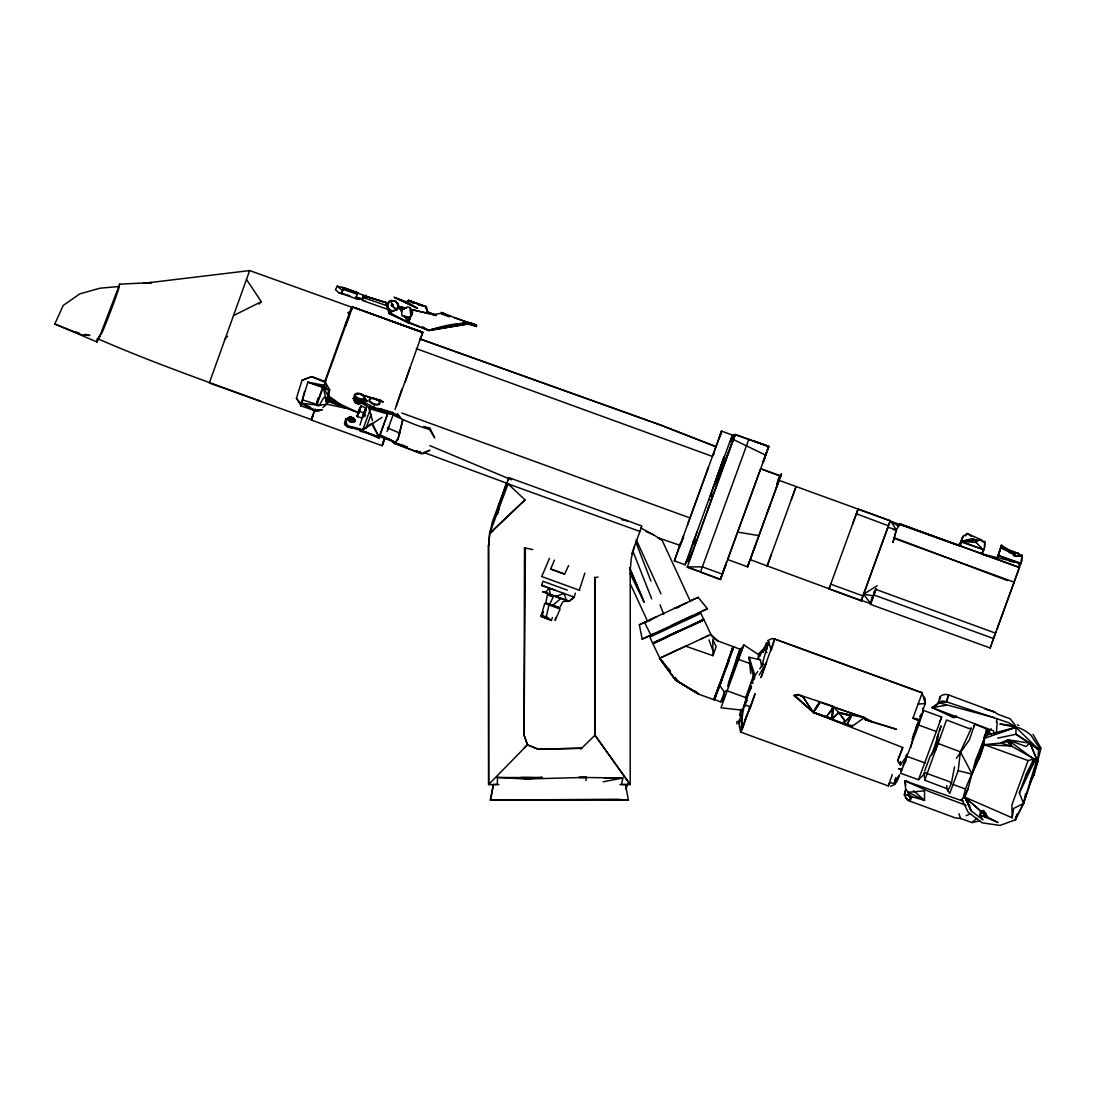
<?xml version="1.0" encoding="UTF-8"?>
<svg xmlns="http://www.w3.org/2000/svg" width="1096" height="1096" viewBox="0 0 1096 1096"><rect width="100%" height="100%" fill="white"/><g stroke="black" fill="none" stroke-linecap="round" stroke-linejoin="round"><path stroke-width="1.5" d="M498.872 784.531L488.638 784.599L488.652 545.548L489.624 533.684L492.529 521.477L506.558 483.144L502.256 497.927M630.227 570.509L630.214 784.64L594.813 735.005L594.827 577.661L598.046 577.003M794.627 695.111L813.301 712.4L819.877 702.235L864.429 717.633L864.648 719.223L871.813 721.949L896.514 729.32L872.06 721.593L864.429 717.633L838.837 712.564L837.933 713.112L838.837 712.564L845.29 721.702L851.154 715.633L838.837 712.564L832.371 705.934L797.943 694.549L794.148 695.782L813.301 712.4L902.748 747.513L897.72 760.953L900.378 764.994L906.967 755.541L905.46 761.994L902.857 765.118M345.706 322.43L345.651 325.759L352.515 306.962L422.741 332.307L420.508 339.609M913.201 734.772L913.886 734.964L919.996 718.086M317.032 401.163L316.963 404.588L323.649 386.176M531.368 777.612L497.474 777.461L497.337 784.435L493.378 784.558L490.419 800.162L511.257 799.875M745.527 704.043L745.664 697.577L753.486 675.479M922.942 711.249L923.01 708.18M940.382 698.906L940.437 696.261A8.494 8.11 18.3 0 1 948.752 694.987L994.798 712.099L984.948 708.948M463.019 322.758L476.486 326.498L476.513 325.17L475.006 324.512L454.402 317.772M996.127 631.433L990.14 647.983L870.402 604.348L871.923 597.32M900.323 524.135L982.194 553.932L984.523 547.466L984.77 541.287L982.372 541.78M345.596 425.248L359.515 428.81L360.844 430.468L378.846 438.112L387.559 414L369.311 408.63L369.174 406.465L388.34 413.329L380.285 408.767L368.64 407.178L353.364 398.506L355.364 393.807L357.885 393.985M488.638 784.531L527.477 744.801L538.205 749.226L541.602 749.212M984.605 547.014L984.729 542.301L978.892 539.15L976.043 542.452L961.041 541.328L960.671 546.288L891.788 521.655M1021.869 560.604L1022.02 554.85L1020.814 563.714L998.196 555.453L997.292 558.001L1000.237 549.877M802.738 696.522L813.301 712.4L846.687 724.798L813.301 712.4L802.738 696.522L797.943 694.549L794.23 695.768M726.114 690.494L724.456 692.261L723.963 697.536L720.702 702.043L714.003 699.234M979.851 820.863L972.07 822.575L960.63 818.548L955.137 817.849L909.94 801.135L910.105 797.6L908.2 795.422L908.324 792.312L905.734 789.435L904.789 780.804L908.598 781.777M333.951 401.711L329.773 399.314L330.458 397.136L345.076 408.082L326.8 404.191L323.375 387.148L325.224 382.079L329.677 389.82L326.8 404.191L322.895 407.438M97.229 338.596L97.023 341.966L54.8 324.005L63.226 305.428L79.898 293.81L100.216 288.166L119.313 286.494A30.565 1.233 -69 0 1 102.038 332.759L98.119 338.143L97.023 341.966L99.572 335.623M747.636 697.138C742.485 706.139 741.978 721.017 740.677 732.128L741.074 730.032M984.153 813.081L983.331 816.26L998.004 822.534L987.523 817.068L986.112 814.246L984.235 816.452L980.139 815.205L980.427 811.081L983.605 810.492L985.729 813.191L983.331 816.26L979.769 815.109L982.797 811.684M426.33 308.223L427.125 311.497L436.222 315.47L428.7 313.566L427.125 311.497L426.413 306.757L408.616 300.331L405.561 302.523L394.08 297.221L417.453 308.305L407.096 301.975M426.413 306.949L416.028 303.017L420.439 305.263M864.922 718.839L864.429 717.633L833.494 707.098L826.329 716.674L813.301 712.4C823.438 699.385 820.507 698.344 813.301 712.4L832.097 718.853L832.371 705.934L833.042 707.139L832.097 718.853L838.837 712.564L851.332 716.4L851.154 715.633A2.233 2.233 0 0 1 851.332 716.4M991.332 728.977A34.688 33.14 18.3 0 0 988.428 730.539L988.222 733.471L983.729 740.225C981.838 761.268 966.768 777.804 963.274 798.121L960.63 800.135L961.808 799.477L968.152 812.205L982.235 822.863L1000.032 825.425L1015.471 819.794L1023.554 803.423L1037.734 761.994L1038.57 749.472L1015.937 727.278L1008.786 722.744L946.478 701.837L938.34 702.632L940.012 696.604M996.333 733.649L997.182 722.1M321.635 387.6L321.758 386.176M426.358 452.045L423.631 453.539L420.864 453.511L394.574 443.469L398.108 438.756L402.78 419.891L398.108 438.756L394.82 443.318L391.615 440.455L379.613 434.537M488.665 545.616L489.734 533.245L525.025 499.886L508.051 483.884L489.624 533.684L493.447 530.45M630.227 570.523L631.296 558.22L634.488 546.301M936.107 749.828L937.477 736.238L941.122 725.826L939.491 730.69M323.252 387.313L307.88 382.12L323.964 385.313L323.238 387.463L307.88 382.12L300.66 405.767L314.826 410.658L319.005 410.671L322.402 409.644L314.963 410.082L301.51 403.328L302.866 399.971L319.374 405.219L326.8 404.191L328.937 400.876L357.502 412.26L329.773 399.314L325.43 398.958M401.588 310.798L401.985 315.771L408.37 317.004L410.863 316.456L412.315 314.442L412.575 311.935L409.918 307.538L407.534 306.99L402.917 308.647L401.41 310.689M357.543 293.207L356.2 297.139L360.2 299.112L355.816 298.29L356.2 297.139L362.831 299.016L363.255 295.166L343.637 287.7L341.719 293.29M361.885 430.851L347.185 426.248L345.295 421.481L345.624 418.549L348.583 419.878M1017.321 814.397L1015.471 819.794L1015.8 816.78M958.205 770.68L960.384 751.829L971.453 728.018L968.946 728.511L946.533 719.976L924.75 780.215L946.834 788.613L949.67 793.449L958.205 770.68L972.152 774.187L983.729 740.225L984.222 744.65L978.961 759.172M845.29 721.702L844.098 721.812L845.304 720.99L838.837 712.564L832.097 718.853L833.398 707.386M973.81 726.484L974.823 724.168L986.66 729.018L984.249 738.471L1015.937 727.278L1016.033 734.265L1038.57 749.472L1040.583 749.842L1031.048 735.348A34.688 33.14 18.3 0 0 1017.924 727.511M720.373 579.579L726.251 563.303L720.415 579.263L700.508 572.044L720.373 579.579L768.789 446.456L752.829 440.647L768.789 446.483L762.967 462.553L767.323 450.771L765.529 455.292M359.063 403.972L354.323 400.177L355.57 402.698A2.987 1.493 20 0 0 359.063 403.972L361.653 402.835A3.891 1.945 20 0 1 357.323 403.328L355.57 402.698M923.188 709.126L925.243 703.591L922.229 692.85L774.625 639.009L760.967 677.629L766.625 662.176L759.227 674.999M728.607 685.069C732.046 673.026 735.443 660.984 739.923 649.161L718.072 641.009L710.893 634.42L704.139 620.076M872.046 721.757L864.648 719.223L871.937 722.031M317.785 398.3L316.963 404.588L318.141 398.451M713.921 453.141L714.113 451.744L713.606 454.799M737.06 721.346L736.882 723.949M895.788 777.722L894.309 783.325L889.568 782.791L888.322 785.942L740.526 732.073M359.42 411.343L360.57 406.643M666.546 636.612L703.714 619.336L699.549 621.254M983.729 740.225L975.659 760.035L968.001 788.956L964.864 797.148L1012.211 817.822L1013.649 808.423L1023.554 803.423L1036.885 759.391L1030.048 743.184L1016.033 734.265L997.716 738.142M555.768 617.486L555.097 620.555L560.152 609.02L544.726 603.403L541.082 616.349L551.356 620.473L552.37 617.555M910.858 747.39L912.091 741.211M984.03 738.855L984.688 734.8M357.817 414.11L357.392 416.631L357.145 415.822M362.324 418.11L357.31 416.59L357.926 413.439L361.269 405.986L366.05 408.137M365.626 409.027L362.927 416.384L364.571 411.877M365.708 407.644L365.215 410.493L365.721 409.068M585.922 780.53L586.483 777.379L578.757 777.407L622.884 778.009L621.418 784.517L625.46 784.558L628.446 800.176L501.393 799.71M947.793 790.874L951.383 783.435L954.548 766.789M363.776 412.973L359.954 425.111M490.419 800.162L493.392 784.599M401.917 388.97L395.04 409.479M904.351 794.984L905.734 789.435L904.351 794.984L907.31 799.861L909.94 801.135L911.941 796.682L909.543 794.997L908.324 792.312L924.49 790.833L924.599 800.409L911.941 796.682L910.105 797.6M1010.704 746.609L1011.594 745.266M362.283 298.071L365.379 298.194L365.954 295.372L366.982 296.701L388.176 303.222L366.982 296.687L365.954 295.372L364.31 296.386M708.509 467.115L674.41 560.905L685.055 564.783L689 555.672M1015.239 819.37L1023.554 803.423L1025.637 793.531M715.825 447.168L721.62 431.166L720.976 434.235L721.62 431.166L732.265 435.044L685.055 564.783M976.043 542.452L976.481 540.397L971.892 538.711L961.041 541.328L962.959 536.382L967.261 533.478L981.797 540.205L977.29 540.643L971.892 538.711L977.29 540.643L976.043 542.452L983.564 550.151M384.518 437.619L382.175 445.743L311.346 420.056L315.347 409.027M871.854 600.361L876.156 588.538L870.402 604.334M724.114 456.402L720.579 472.321L713.428 486.994L710.181 496.378M887.596 527.162L890.404 520.545L896.336 530.08L892.925 542.465L896.336 530.08L899.706 523.915L1019.431 567.454L991.592 643.996M304.565 391.395L301.153 404.287L296.427 398.273L302.03 380.271L311.675 376.654L325.43 381.6L324.896 383.134M1040.433 750.5L1034.35 773.968L1029.719 783.681M401.835 311.908L395.916 301.071L391.039 300.455L386.313 304.277L389.779 310.579L389.08 313.483L408.424 322.841L428.481 330.239L460.758 323.402L466.896 323.772L468.376 322.895L441.113 312.429L443.784 313.442L441.51 313.99L449.429 316.854M551.356 620.473L546.342 616.527L549 604.951M626.145 789.504L627.487 783.667M766.31 642.777L763.802 650.449M888.322 785.942L892.308 774.571M1016.951 814.342L1015.937 818.712L1017.266 814.177M740.773 650.956L738.046 654.86L734.909 667.834L730.84 679.013M707.934 509.585L708.715 506.352M711.071 496.68L711.852 493.447M739.526 715.483L741.047 709.235M1023.554 803.423L1019.39 792.983L1035.309 759.569L1011.43 746.061L1007.32 741.554L1007.772 739.8L1030.048 743.184L1038.57 749.472L1041.2 748.541L1033.007 734.375M890.267 521.066L898.802 526.327M731.347 442.387L733.347 434.646M1015.471 819.794L1016.8 814.876M693.22 543.753L694.412 539.369M744.595 720.565L750.705 706.947L755.103 693.686L740.677 732.128L738.389 721.552L742.376 714.263M1003.635 547.288L1001.429 545.287L998.346 555.069L1001.429 545.287L1010.101 550.713L1019.033 553.781L1004.169 548.233L1014.718 554.302L1014.937 556.028L1021.979 555.864L1016.143 552.699L1014.677 554.699M727.799 686.548C729.868 674.218 737.334 664.299 740.417 652.271L739.923 649.161M870.827 603.184L875.841 589.401L994.058 632.611M362.283 418.083L363.502 414.754M759.692 668.93L761.597 666.341L768.652 641.667L771.187 650.503L774.625 639.009M763.912 650.545C767.597 643.284 762.885 650.901 759.144 653.394L758.144 656.614M748.431 711.304L750.116 705.961M489.35 542.26L488.391 545.534L488.638 784.599M497.474 514.339L499.379 507.777M765.255 647.763L763.926 650.462L765.323 647.599M776.448 487.446L779.9 475.719L760.665 468.773L727.621 559.549L747.582 566.81L769.693 505.982M763.761 650.627L764.734 647.476L763.063 651.86M579.291 590.223L584.853 573.085M688.918 555.521L686.808 562.015M324.882 383.175L325.224 382.079L326.457 386.778M731.566 651.915L732.772 647.9L714.4 698.316L716.154 694.193M750.116 690.275L749.431 690.096L750.102 690.329L751.377 685.945L744.54 704.084L745.472 705.906L746.403 705.317L750.171 707.125M420.864 453.511L416.562 450.73M912.269 739.608L913.037 737.129M357.693 292.838L342.377 287.495L346.761 289.714M699.097 571.304L687.178 567.249L735.156 434.537L768.803 446.538M358.885 412.699L358.57 413.726L359.981 409.986M697.001 531.944L687.589 559.96L689.042 557.042M980.139 815.205L981.098 812.191M713.578 699.549L698.686 694.206L675.588 680.095L659.559 658.312L662.011 660.559M732.895 646.544L733.731 646.873L732.265 651.271M742.143 710.14L721.004 707.811L743.896 644.941L760.364 655.819M918.667 725.114L923.448 710.4L941.683 717.044L918.475 779.708L900.556 773.269L918.667 725.114L936.381 731.47M351.172 310.675L352.515 306.99L422.741 332.307L396.368 405.78M931.696 755.13L938.614 734.115M410.822 315.621L408.424 322.841L389.327 312.387L392.149 311.442M411.767 312.73L412.726 309.839L428.7 313.566L427.125 311.497M405.219 382.189L409.904 368.023M429.947 428.248L434.728 437.825L429.55 429.454L429.947 428.248L423.563 426.426M974.823 724.168L969.398 739.855L956.356 758.322M986.332 729.443L987.14 729.744L984.249 738.471L988.222 733.471L986.66 729.018M358.995 410.904L360.091 407.863L357.145 415.617M362.721 415.151L362.872 414.918M365.215 410.384L365.036 410.671M674.41 560.905L680.205 543.506M913.708 734.649L919.037 720.935L912.954 718.181L922.229 692.85M366.667 297.646L366.982 296.701L386.957 303.058M342.61 290.7L343.596 287.755L337.267 286.152L335.445 289.714L338.705 292.618L341.582 293.632L342.61 290.7L337.267 286.152M363.543 300.194L361.762 299.592L363.94 301.277L365.571 300.866M728.319 661.052L732.772 647.9L727.854 661.094M890.623 786.27L895.199 784.257L898.556 775.995M356.104 297.468L355.734 298.564L338.705 292.618L349.775 295.701M356.241 297.084L355.734 298.564L359.063 299.509M343.637 287.7L357.734 292.646M726.004 668.478L732.909 646.64M300.66 405.767L301.51 403.328L319.374 405.219L323.553 397.93L325.526 397.177L327.786 398.834L326.8 404.191L325.526 397.177M384.929 437.811L382.175 445.743L384.765 437.688M387.696 429.879L393.341 414.178M734.073 437.647L735.156 434.537L768.789 446.456M899.597 774.762L896.487 782.133M713.428 486.994L723.552 458.018M916.064 719.428L912.954 718.181L917.503 718.866L919.119 720.949L915.722 727.908L916.338 728.292L917.352 725.374M412.726 309.839L408.424 322.841L404.314 316.004M384.874 437.838L383.792 440.893L384.943 437.674M715.551 484.254L723.949 460.484L714.839 483.432M747.91 565.92L747.582 566.81L779.064 480.349L890.267 520.792L858.072 509.078L829.014 588.895L861.223 600.69L890.267 520.792M543.698 586.059L541.547 585.291L542.958 581.291L567.303 590.141M720.647 433.865L719.414 437.318L720.456 435.263M712.975 655.668L716.168 646.681L712.784 639.585L712.975 655.668L685.575 646.161L665.943 655.34M726.073 668.478L733.731 646.873M917.64 724.264L912.379 738.951M719.291 684.603L714.4 698.316L719.62 684.932M324.813 381.518L351.515 307.127L249.655 270.575L209.322 382.97L311.182 419.521L314.607 409.959M316.319 405.191L323.128 386.217M365.201 416.083L365.516 415.179M768.556 446.825L762.871 462.69L765.57 455.1L733.58 439.619M1013.773 582.949L1021.773 561.029M362.598 417.151L364.023 413.343M693.234 542.123L694.343 539.068M722.196 574.496L726.58 562.344M1028.103 760.569L984.222 744.65L1000.593 743.074L1007.772 739.8L1033.692 759.09L1028.103 760.569L1011.896 804.957L1012.211 817.822M507.749 480.637L508.859 477.582L641.886 526.012L631.762 553.836M683.603 535.574L680.041 545.37L657.682 537.629M692.535 543.671L694.124 539.273M722.483 461.868L724.415 456.511M688.959 561.289L735.156 434.537L720.579 472.321L723.1 466.471M755.459 545.096L750.212 559.645L861.196 600.622M779.831 478.253L781.475 473.705L767.214 512.791M777.612 484.364L779.064 480.349M728.895 660.737L719.867 685.521L724.456 692.261L720.702 702.043M771.296 554.59L767.049 566.29L796.066 486.61L791.326 499.557M751.829 683.425L754.925 675.396L757.788 671.519M829.042 588.867L830.001 586.223M861.168 600.964L887.966 527.108L896.336 530.08L893.24 529.546M990.14 647.983L990.811 646.078M325.759 380.408L348.966 316.648M324.759 383.148L325.855 380.107M350.35 419.015L351.268 420.001L351.679 418.864M363.036 429.153L369.969 410.11M365.982 428.44L371.174 414.165M373.476 407.822L374.64 404.643A5.658 2.822 20 0 0 379.915 403.013A5.658 2.822 20 0 0 374.38 398.656M508.859 477.582L498.159 506.955M687.493 524.833L721.62 431.166M778.544 481.788L780.626 476.061L760.665 468.8M714.14 699.741L715.989 694.659M739.923 715.852L744.842 703.563M802.71 696.905L797.943 694.549M962.74 536.985L960.63 542.794L961.48 542.068M961.754 539.698L960.63 542.794L960.945 541.931L957.986 545.109L899.706 523.915M962.11 538.698L962.959 536.382M897.542 779.598L898.665 776.53M921.202 716.578L923.448 710.4M996.922 629.378L1014.115 582.154L894.377 538.492M387.066 431.413L388.792 426.7M715.976 446.675L661.231 425.317L419.864 338.883L660.299 424.947L715.976 446.702L712.414 456.429L416.288 348.624M747.582 566.81L749.417 561.782M852.592 524.148L858.086 509.147M870.525 604.101L870.841 603.225M997.757 556.658L998.264 555.275M1019.212 568.071L1018.828 562.823L981.509 553.85L983.564 550.124M1019.39 792.983L1026.034 774.79L1033.692 759.09M311.346 420.056L313.127 415.22M363.708 412.713L364.132 411.534M364.297 412.891L364.817 411.466M753.459 679.013L754.528 676.081M747.965 712.564L742.047 730.005L742.033 718.716L738.964 723.264M916.338 728.292L919.037 720.935L915.818 728.593M714.592 483.377L721.976 463.389M690.138 558.111L692.494 551.74M887.5 528.341L888.431 525.806L856.36 513.777M905.748 756.966L906.776 754.199M912.516 738.704L919.119 720.949M996.237 721.757L997.415 718.592M301.66 403.273L302.866 399.971M555.768 590.456L541.739 585.36L563.947 593.443L566.495 600.252L569.098 601.197L574.236 597.197L575.345 593.087M713.784 699.111L714.469 699.714L722.086 679.369M900.638 771.488L901.761 768.46M359.324 411.534L360.159 409.329M363.475 413.082L363.927 411.877M762.967 652.052L764.679 647.503M358.844 410.918L359.789 408.452M357.926 413.809L358.872 411.343M363.886 414.069L361.749 418.261M364.434 412.151L365.995 408.109M924.654 770.995L930.189 756.24L938.491 743.65L937.477 736.238M260.3 401.095C206.117 381.257 151.481 362.173 98.64 339.13L99.805 336.075M145.357 283.316L151.96 282.576L119.711 284.165L98.64 339.13M118.902 286.262L119.711 284.165M358.447 412.356L357.625 414.411M579.716 590.36L541.725 576.537L549.48 558.344M751.418 686.343L746.965 696.892M714.236 699.495L722.031 679.315M693.987 543.602L695.165 540.602M714.318 699.714L716.277 695.124M392.08 414.151L392.738 412.466L380.285 408.767C396.368 416.658 411.959 424.426 429.55 429.454M722.511 701.207L723.963 697.536M946.273 701.207L948.752 694.987L946.478 701.837L942.094 700.933L938.34 702.632L994.36 717.633M301.112 404.698L300.825 405.397L296.427 398.273M897.542 760.473L902.748 747.513M939.82 721.634L941.683 717.044M730.333 441.483L731.662 438.236M568.591 565.536L564.604 574.112L550.685 569.03L554.453 560.125M360.57 406.438L361.269 405.986L359.913 408.507M325.43 381.6L325.074 382.408L311.675 376.654L302.03 380.271M679.068 548L683.589 537.465M762.816 651.887L764.816 647.421M352.008 417.946L347.692 418.439L350.391 422.234L355.008 421.097L352.076 417.754L350.336 417.11L347.925 417.987L350.747 421.412L355.077 420.919L353.83 418.384A2.987 1.493 20 0 0 350.336 417.11M737.348 659.463L743.896 644.941L739.307 651.312M777.763 480.336L779.9 475.719M846.4 724.059C847.304 725.771 849.606 718.661 851.25 716.003L846.482 719.867M420.508 451.511L419.919 452.744L420.85 453.388L423.604 453.278L429.851 450.223L423.851 452.621M549.699 604.225L553.658 596.032L569.441 601.32L563.056 601.444L559.604 607.842L545.877 602.827L547.548 593.881L553.658 596.032L548.89 595.375L556.001 596.416L560.727 598.622L552.754 605.335L558.261 607.348M851.25 716.003L847.14 724.237L852.524 726.018L864.429 717.633L864.826 718.866M874.293 592.566L875.855 589.525L873.923 591.895M389.327 312.387L396.807 309.88L398.547 306.442L406.479 308.319M968.001 788.956L963.274 798.121L964.864 797.148L971.015 810.739L983.016 819.959L979.769 815.109M543.438 611.842L541.082 616.349L547.26 618.706L541.342 614.774M387.559 414L378.846 438.112M776.667 483.583L780.626 476.061M1029.582 782.928L1034.35 773.968L1030.72 779.475M794.271 695.659L794.984 695.686M763.583 663.957L761.597 666.341L760.391 659.902L749.006 657.23L753.829 678.013L754.665 678.068L751.226 682.945L752.801 683.164M363.543 297.838L365.379 298.194L366.352 296.454L366.639 297.263M760.391 659.902L757.994 658.395L768.652 641.667L768.721 645.065M894.692 780.612L896.199 778.092M919.777 716.51L921.366 713.88M1026.034 774.79L1035.309 759.569M542.698 613.733L541.082 616.349L546.342 616.527M813.301 712.4L819.877 702.235M761.597 666.341L763.419 663.573M748.815 439.318L700.508 572.044L687.315 566.947L702.331 566.851L722.278 574.112M965.603 535.93L967.261 533.478L971.59 536.492M363.42 417.261L366.379 409.644M369.311 408.63L369.174 406.465M744.54 704.084L747.404 700.248M363.543 415.987L364.557 414.644M692.946 543.917L695.782 540.273M828.617 714.017L832.713 708.92M381.983 417.357L360.611 431.454L359.515 428.81L362.557 430.084M542.904 591.662L545.493 592.594L549.26 588.086L550.165 594.292L569.441 601.32M402.342 309.346L403.958 307.839L403.04 308.538M225.214 338.691L227.543 336.294M258.999 304.085L261.328 301.701L246.477 279.453M523.957 748.404L527.477 744.801M345.295 421.481L344.459 423.782L347.185 426.248L352.227 427.659M759.144 653.394L765.501 647.024M580.675 749.226L595.087 735.115L594.717 577.208L595.073 735.526M936.025 705.687L940.327 701.536L932.08 707.605L953.657 717.538L956.808 716.948L993.483 730.881L994.264 734.005M918.475 779.708L926.079 772.379M489.624 533.684L525.025 499.886M703.536 620.035L693.357 624.336M354.392 399.985L355.447 400.876L356.625 399.821L357.652 400.492L353.364 398.506L355.652 397.574L374.64 407.863L368.64 407.178L359.83 399.835L353.364 398.506L357.392 403.15L360.269 402.821M972.07 822.575L976.906 818.328M387.902 302.702L390.108 300.838M391.039 300.455L386.313 304.277L389.08 313.483L403.958 320.087M569.098 601.197L574.236 597.197L563.988 593.443L556.001 596.416M360.831 401.369L357.392 403.15L356.227 401.739L358.913 402.766L361.803 402.3M767.597 640.639L772.009 638.584L774.475 638.968L922.106 692.782M986.112 814.246L983.331 816.26L987.523 817.068L965.055 797.34L971.015 810.739L969.618 805.848L965.055 797.34L987.523 817.068M844.098 721.812L845.139 720.784M956.192 715.825L953.657 717.538L949.342 715.044M692.521 544.246L696.042 541.945L694.179 539.89M861.305 600.444L870.676 603.595L863.621 594.238L877.184 585.702M442.77 312.716L441.976 313.182L449.744 316.045M408.877 317.977L410.575 316.991M903.652 763.035L905.46 761.994M690.192 626.076L702.783 620.363L654.12 643.037L667.149 636.803M388.614 438.619L394.574 443.469L395.341 443.058M690.028 600.909L698.193 597.347L707.413 608.705L700.139 612.143M651.12 634.968L642.16 639.132L639.365 624.761L698.193 597.347M395.177 442.305L379.353 436.427M681.507 629.679L666.902 636.913L690.453 625.953L652.737 643.078L653.394 643.722M233.517 315.579L261.328 301.701M639.365 624.761L646.448 621.5M474.938 325.937L476.513 325.17L471.061 323.032M699.399 621.802L703.728 619.665M690.179 626.542L702.783 620.363M659.819 658.203L652.641 643.133L678.547 631.022M642.16 639.132L707.413 608.705M650.791 620.322L644.941 622.186L656.833 616.596M650.545 635.201L654.148 633.502M657.23 640.968L652.764 643.338M665.341 655.6L661.052 657.614L709.468 635.064L705.495 636.899M692.056 615.842L672.095 625.131M700.961 639.009L704.07 637.571M644.941 622.213L647.928 620.843M697.81 613.185L699.001 612.65M686.767 602.937L674.739 608.28L678.986 607.253M654.12 643.037L667.505 637.105M966.151 815.643L970.59 813.821M360.474 402.561L361.653 402.835L357.323 403.328A3.891 1.945 20 0 1 354.323 400.177L354.967 401.931M348.925 418.535L347.761 418.247L348.871 417.823L350.747 421.412L355.008 420.302L350.747 421.412M329.677 389.82L328.622 390.176L323.375 387.148L324.8 389.888M999.497 732.566L1015.937 727.278L1015.033 726.853M956.808 716.948L932.08 707.605L934.957 706.715M1036.912 749.116L1039.94 748.212M317.826 405.945L320.58 405.123M986.921 735.101L1015.937 727.278L999.853 724.018L1013.115 725.525M420.124 452.689L417.302 451.333M915.489 728.744L916.297 728.525M350.391 422.234L355.008 421.097A3.891 1.945 20 0 0 350.09 417.521A3.891 1.945 20 0 0 348.939 420.686A3.891 1.945 20 0 0 355.008 421.097M1007.32 741.554L1000.593 743.074L1011.43 746.061L1011.197 743.033L1007.32 741.554L1010.43 744.403M365.174 399.286L367.585 401.369L364.105 399.602L359.83 399.835L367.585 401.369L361.858 394.546M603.17 781.804L622.884 778.009L604.239 777.927M328.937 400.876L327.403 401.163L357.502 412.26M401.109 309.716L404.123 309.195M932.08 707.605L946.136 705.276M432.564 314.675L440.4 313.429M357.392 403.15L361.707 402.657M351.268 420.001L353.912 419.658M982.701 549.589L983.715 549.699L961.041 541.328L967.795 540.506M249.655 270.575L143.412 283.357M347.761 418.247L353.83 418.384M400.3 309.264L403.588 308.908M476.486 326.498L475.006 324.512L466.965 324.087L428.659 330.54L422.809 327.279M525.422 547.767L524.491 547.863L524.039 735.06L527.491 744.855L538.205 749.212L581.675 748.239L538.191 749.157M354.392 400.78L355.419 400.711M918.023 704.043L925.243 703.591L925.134 698.686L923.736 696.535M961.041 541.328L976.481 540.397M359.83 399.835L364.105 399.602M467.759 324.06L428.659 330.54L422.782 327.033M611.5 800.162L618.76 799.875M319.005 410.671L314.703 410.822L301.51 403.328L310.25 407M490.405 800.135L616.856 799.258L628.446 800.176M357.323 403.328L360.529 403.26M352.076 417.754L348.871 417.823M586.483 777.379L525.806 779.009L497.474 777.461M563.865 800.217L564.961 800.217L561.892 800.203M619.98 784.558L630.214 784.531L594.813 735.005M1014.718 554.302L1009.142 552.274L1012.362 553.412L1013.951 555.686L1021.979 555.864M470.006 324.306C455.909 322.005 441.976 326.581 428.481 330.239L408.424 322.06L404.835 316.388M984.222 744.65L1011.43 746.061M82.077 334.924L89.913 335.431L85.228 334.349M398.218 307.305L403.328 307.688M753.829 678.013L754.692 678.095M917.612 720.058L919.27 720.195M357.597 398.862L353.364 398.506L355.447 400.876M863.621 594.238L873.498 595.827L873.567 594.005L873.8 595.018M1009.389 561.289L1018.828 562.823M737.677 532.094L758.884 535.601M847.331 724.25L845.783 723.935L846.687 724.798M621.87 519.71L627.679 520.942M342.377 287.495L343.596 287.755M532.738 549.589L524.477 547.822L525.409 547.699L524.039 735.06L527.491 744.855M418.275 304.852L426.413 306.757L408.945 300.934L405.561 302.523L417.453 308.305M74.295 331.814L78.981 332.896M411.247 309.442L428.7 313.566M904.721 794.6L908.2 795.422M406.424 308.332L398.547 306.442L401.246 310.702M360.2 431.112L366.722 432.66M898.734 768.83L902.008 769.748L898.788 768.693M462.594 322.799L466.965 324.087M713.688 699.385L714.387 699.769M373.188 408.603L388.34 413.329M362.708 297.331L387.45 305.921M368.64 407.178L371.887 408.233M386.518 412.959L389.765 414L392.738 412.466L399.396 417.275L397.095 413.603L402.903 420.385M357.173 393.423L359.159 394.08M343.034 289.413L357.186 294.235M361.05 430.934L378.956 437.03L372.229 423.22M960.945 541.89L983.715 549.699M998.196 555.453L1020.965 563.262M1013.951 555.686L1014.937 556.028L1012.348 553.357L1000.703 547.959M572.4 596.539L574.03 597.128M963.453 801.258L904.789 780.804L905.817 785.503M365.352 301.51L388.559 309.661M987.633 556.001L981.509 553.85L1019.444 567.495M390.395 320.772L422.741 332.307M739.115 659.655L750.39 663.697M639.913 531.437L508.051 483.884L510.832 485.802M927.134 773.598L949.67 781.722L951.383 783.435M402.657 445.25L407.397 446.963M396.341 443.085L404.26 445.949M550.685 569.03L564.604 574.112M545.493 592.594L550.165 594.292M551.521 594.799L542.561 591.539L547.041 593.183M966.097 805.327L929.34 791.613L904.789 780.804M408.945 300.414L415.494 302.811M352.515 306.962L423.029 332.663L387.176 319.607M978.892 539.15L981.797 540.205M1016.143 552.699L1019.047 553.768M401.89 413.055L690.014 517.956M873.594 594.854L993.551 638.557M830.727 584.168L862.922 595.895M752.02 682.959L752.692 683.205L751.993 683.055M727.703 691.014L745.664 697.577M907.255 756.473L925.23 763.035M953.082 784.489L965.055 788.86M1007.772 739.8L1025.979 746.486L1030.048 743.184L1037.734 761.994L1036.885 759.391M396.314 298.085L407.041 302.085M359.241 411.274L363.598 412.891M383.929 437.619L393.519 441.167M423.933 452.484L508.75 483.966M938.491 743.65L960.384 751.829L972.152 774.187M374.64 404.643L372.27 403.753A5.658 2.822 20 0 1 369.105 400.287A5.658 2.822 20 0 1 372.051 398.369M894.596 537.862L1007.43 580.551M826.603 716.455L832.097 718.853M429.769 312.908L436.496 315.484M420.85 453.388L394.82 443.318L394.738 442.373M661.231 425.317L660.395 425.029M356.625 399.821L353.364 398.506L358.899 400.944M54.8 324.005L82.652 335.157M387.422 427.92L399.985 433.167M429.851 445.647L511.558 479.774M709.098 499.516L711.318 500.447M349.049 311.771L350.378 312.867M645.969 531.574L653.545 534.793L662.121 540.26L690.425 601.499M1017.362 724.853L1018.924 725.538M957.986 545.109L960.671 546.288M403.164 308.428L404.246 308.908M351.789 417.631L352.994 418.179M350.378 419.508L351.569 420.056M408.685 300.537L414.589 303.359M908.324 792.312L924.599 800.409L913.448 790.723M406.643 317.662L409.548 319.155L406.959 317.415M413.493 303.304L408.616 300.331M376.805 436.646L379.367 438.003L376.682 436.4M640.612 527.875L653.545 534.793M406.712 318.306L409.644 319.936M336.732 403.301L345.076 408.082L330.28 397.725M659.751 658.244L675.588 680.095L698.741 694.001L675.588 680.095L659.559 658.312M675.657 680.054L698.686 694.206L695.015 690.85M992.99 711.263L998.716 714.619L1010.142 718.743L1015.074 725.114L1015.992 728.319M718.031 641.215L713.784 638.489L710.701 634.488M659.258 538.396L662.121 540.26M905.392 797.669L909.94 801.135M323.704 386.052L328.622 390.176L327.786 398.834L327.334 397.41M347.816 312.648L349.761 314.525M388.011 308.784L386.313 304.277L389.779 310.579M347.692 418.439L350.679 421.59M392.382 441.003L394.574 443.469M703.796 619.583L700.865 613.335L672.547 626.474L649.873 637.077L652.695 643.379M662.025 660.696L670.355 671.341M675.163 677.492L679.219 682.657M1001.429 545.287L1003.484 547.986M668.464 668.574L670.451 671.3M764.159 648.777L766.995 652.668M363.255 295.166L365.379 298.194M988.428 730.539L991.168 734.498M354.323 400.177L354.912 401.218M354.488 419.864L355.077 420.919A3.891 1.945 20 0 1 349.008 420.494A3.891 1.945 20 0 1 350.158 417.329A3.891 1.945 20 0 1 355.077 420.919L354.433 419.151M323.375 387.148L329.773 399.314L328.115 393.039M644.38 622.09L650.846 635.022M629.912 573.222L644.16 602.238L631.049 571.167M709.002 639.9L712.77 650.175M630.543 584.374L646.887 619.788M636.173 539.561L660.929 593.854M629.46 567.577L644.16 602.238M632.926 551.192L651.682 598.882M635.625 541.506L650.914 581.072M660.093 604.814L663.751 614.308M958.959 813.725L960.63 818.548M754.925 675.396L749.006 657.23L750.774 673.602M328.8 396.081L329.773 399.314M369.201 409.452L372.558 420.741M766.268 645.777L767.145 648.942M345.624 418.549L347.185 426.248M349.446 418.028L349.583 418.754M409.918 307.538L410.863 316.456M923.997 772.502L924.75 780.215M738.046 654.86L738.32 658.285M354.405 394.765L354.515 396.122M426.33 308.25L426.371 309.017L426.344 307.771M946.711 785.503L946.834 788.613M900.323 761.446L900.378 764.994M353.035 420.576A2.987 1.493 20 0 1 349.528 419.302M397.684 302.88A5.658 5.658 0 0 1 396.807 309.88M353.296 427.495A4.959 2.48 20 0 1 346.679 426.317A4.959 2.48 20 0 1 345.637 422.412M852.332 725.429L852.346 726.182L852.332 725.429M360.844 430.468L360.611 431.454L361.776 430.44L378.956 437.03L371.517 423.494L360.844 430.468M728.429 660.778L719.538 685.192L728.429 660.778M542.301 777.42L525.806 779.009L521.025 777.434L542.301 777.42M617.171 800.121L601.882 799.833L617.171 800.121M555.014 800.217L553.918 800.217L556.974 800.217L555.014 800.217M380.339 400.191L360.79 394.546L383.367 402.04L380.339 400.191M361.803 394.272L359.735 393.491A4.959 2.48 20 0 0 355.378 395.615A4.959 2.48 20 0 0 362.187 398.999A4.959 2.48 20 0 0 363.502 395.368L361.803 394.272M396.314 309.373L391.231 305.236L396.314 309.373M393.135 305.017L391.573 303.099L393.135 305.017M832.987 707.139L832.371 705.934L832.974 707.139M371.311 402.479A5.233 2.617 20 0 0 379.531 403.15A5.233 2.617 20 0 0 373.051 398.286A5.233 2.617 20 0 0 371.311 402.479M389.053 309.017A4.959 4.959 0 0 0 397.505 307.524A4.959 4.959 0 0 0 391.984 300.948A4.959 4.959 0 0 0 389.053 309.017"/></g></svg>
